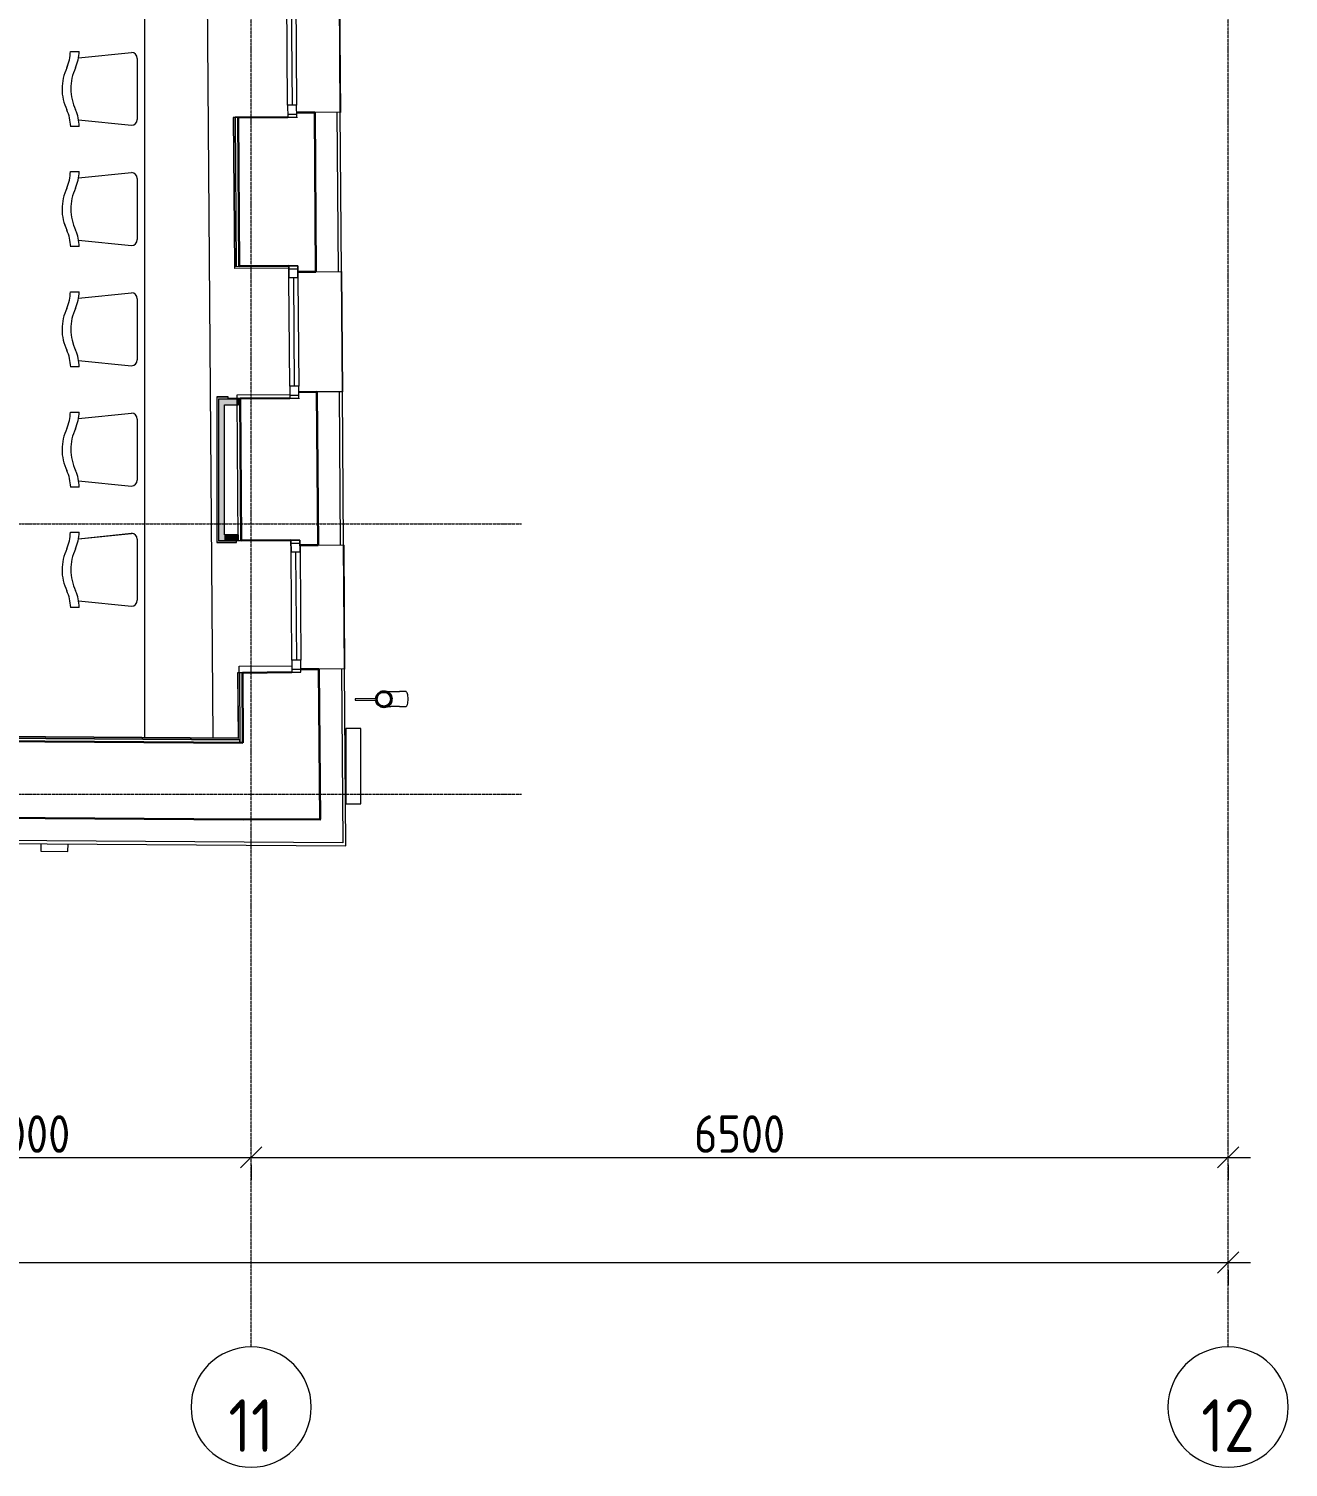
# Model space of a CAD drawing. Header units: millimetres. Extents: x -32 to 417638015, y -35 to 175284279.
# Drawn here: x 1084208 to 1092588, y 47286 to 56856 of the extents above; entities that cross this region are included whole.
import ezdxf

# ---------------------------------------------------------------- set-up
doc = ezdxf.new("R2010")
doc.units = ezdxf.units.MM
doc.linetypes.add('ADSK_Линия сетки', pattern=[25, 20, -2.5, 0, -2.5])
for name, color, linetype, lineweight in [('_ Окна', 7, 'Continuous', 9), ('_ЭМ_ТХобщее_слой', 7, 'Continuous', 30), ('Обобщенные модели', 7, 'Continuous', 18), ('Окна', 7, 'Continuous', 9), ('Оси', 253, 'Continuous', 9), ('Перекрытие', 7, 'Continuous', 18), ('Размеры', 7, 'Continuous', 9), ('Стены внутренние', 7, 'Continuous', 18), ('Стены наружные', 7, 'Continuous', 18), ('Стены несущие', 7, 'Continuous', 30), ('Стены отделка', 7, 'Continuous', 30), ('Стены штриховка', 7, 'Continuous', 9), ('ТХ', 5, 'Continuous', 0), ('ШТРИХОВКА', 252, 'Continuous', 15)]:
    doc.layers.add(name, color=color, linetype=linetype, lineweight=lineweight)
doc.layers.add('ЭОМ_Лотки рабочие', color=5, linetype='Continuous')
doc.styles.add('GOST Common', font='GOST_Common.ttf', dxfattribs={"width": 0.9, "height": 350})
doc.styles.add('GOST Common_1', font='GOST_Common.ttf', dxfattribs={"width": 0.9, "height": 250})
doc.dimstyles.new('ADSK_Основной_2_5_мм', dxfattribs={"dimscale": 304.8, "dimtxt": 251.428749, "dimasz": 0.463911, "dimexe": 0.492126, "dimexo": 0.492126, "dimgap": 0.098425, "dimtad": 1, "dimrnd": 0.01, "dimdsep": 46, "dimtxsty": 'GOST Common_1', "dimblk1": 'OBLIQUE', "dimblk2": 'OBLIQUE', "dimsah": 1, "dimcen": 0.09, "dimdle": 0.492126, "dimazin": 2, "dimtfac": 1, "dimtdec": 4, "dimtix": 1, "dimtmove": 0, "dimatfit": 3, "dimfxl": 1, "dimtvp": 1, "dimtolj": 1, "dimtzin": 0, "dimlwd": 20, "dimlwe": 20, "dimarcsym": 2})

# ---------------------------------------------------------------- blocks, each defined once
blk = doc.blocks.new('_Oblique')
at = {"color": 0, "linetype": 'ByBlock', "lineweight": -2}
blk.add_line((-0.5, -0.5), (0.5, 0.5), dxfattribs=at)
blk = doc.blocks.new('*D200')
at = {"layer": 'Defpoints', "color": 0, "transparency": 16777216}
for p in [(46356.9, -2161.9), (49356.9, -2161.9), (49356.9, -2261.8)]:
    blk.add_point(p, dxfattribs=at)
at = {"layer": 'Размеры', "color": 0, "lineweight": 20, "transparency": 16777216}
for p, q in [((46206.9, -2261.8), (49506.9, -2261.8)), ((46356.9, -2311.9), (46356.9, -2411.8)), ((49356.9, -2311.9), (49356.9, -2411.8))]:
    blk.add_line(p, q, dxfattribs=at)
at = {"layer": 'Размеры', "color": 0, "lineweight": 20, "transparency": 16777216, "xscale": 141.4, "yscale": 141.4, "zscale": 141.4, "rotation": 180}
blk.add_blockref('_Oblique', (46356.9, -2261.8), dxfattribs=at)
at = {"layer": 'Размеры', "color": 0, "lineweight": 20, "transparency": 16777216, "xscale": 141.4, "yscale": 141.4, "zscale": 141.4}
blk.add_blockref('_Oblique', (49356.9, -2261.8), dxfattribs=at)
at = {"layer": 'Размеры', "color": 0, "lineweight": 20, "transparency": 16777216, "insert": (47856.9, -2106.8), "char_height": 250, "width": 756.843, "attachment_point": 5, "style": 'GOST Common_1'}
blk.add_mtext('\\A1;3000', dxfattribs=at)
blk = doc.blocks.new('*D201')
at = {"layer": 'Defpoints', "color": 0, "transparency": 16777216}
for p in [(49356.9, -2161.9), (55856.9, -2161.9), (55856.9, -2261.8)]:
    blk.add_point(p, dxfattribs=at)
at = {"layer": 'Размеры', "color": 0, "lineweight": 20, "transparency": 16777216}
for p, q in [((49206.9, -2261.8), (56006.9, -2261.8)), ((49356.9, -2311.9), (49356.9, -2411.8)), ((55856.9, -2311.9), (55856.9, -2411.8))]:
    blk.add_line(p, q, dxfattribs=at)
at = {"layer": 'Размеры', "color": 0, "lineweight": 20, "transparency": 16777216, "xscale": 141.4, "yscale": 141.4, "zscale": 141.4, "rotation": 180}
blk.add_blockref('_Oblique', (49356.9, -2261.8), dxfattribs=at)
at = {"layer": 'Размеры', "color": 0, "lineweight": 20, "transparency": 16777216, "xscale": 141.4, "yscale": 141.4, "zscale": 141.4}
blk.add_blockref('_Oblique', (55856.9, -2261.8), dxfattribs=at)
at = {"layer": 'Размеры', "color": 0, "lineweight": 20, "transparency": 16777216, "insert": (52606.9, -2106.8), "char_height": 250, "width": 756.843, "attachment_point": 5, "style": 'GOST Common_1'}
blk.add_mtext('\\A1;6500', dxfattribs=at)
blk = doc.blocks.new('*D202')
at = {"layer": 'Defpoints', "color": 0, "transparency": 16777216}
for p in [(-5993.1, -2861.9), (55856.9, -2861.9), (55856.9, -2961.8)]:
    blk.add_point(p, dxfattribs=at)
at = {"layer": 'Размеры', "color": 0, "lineweight": 20, "transparency": 16777216}
for p, q in [((-6143.1, -2961.8), (56006.9, -2961.8)), ((-5993.1, -3011.9), (-5993.1, -3111.8)), ((55856.9, -3011.9), (55856.9, -3111.8))]:
    blk.add_line(p, q, dxfattribs=at)
at = {"layer": 'Размеры', "color": 0, "lineweight": 20, "transparency": 16777216, "xscale": 141.4, "yscale": 141.4, "zscale": 141.4, "rotation": 180}
blk.add_blockref('_Oblique', (-5993.1, -2961.8), dxfattribs=at)
at = {"layer": 'Размеры', "color": 0, "lineweight": 20, "transparency": 16777216, "xscale": 141.4, "yscale": 141.4, "zscale": 141.4}
blk.add_blockref('_Oblique', (55856.9, -2961.8), dxfattribs=at)
at = {"layer": 'Размеры', "color": 0, "lineweight": 20, "transparency": 16777216, "insert": (24931.9, -2806.8), "char_height": 250, "width": 889.802, "attachment_point": 5, "style": 'GOST Common_1'}
blk.add_mtext('\\A1;61850', dxfattribs=at)
blk = doc.blocks.new('ТХ 3 этаж')
at = {"layer": 'ТХ', "color": 8}
for p, q in [((55660.3, 413.1), (55660.3, 7447.9)), ((55165.9, 4978.4), (55223.4, 4978.4)), ((55219.5, 4935.9), (55570.7, 4971.5)), ((55610.3, 4931.9), (55610.3, 4525.8)), ((55219.5, 4521.8), (55570.7, 4486.2)), ((55223.9, 4479.1), (55166.1, 4479.1)), ((55165.9, 4178.4), (55223.4, 4178.4)), ((55219.5, 4135.9), (55570.7, 4171.5)), ((55610.3, 4131.9), (55610.3, 3725.8)), ((55223.9, 3679.1), (55166.1, 3679.1)), ((55219.5, 3721.8), (55570.7, 3686.2)), ((55165.9, 3378.4), (55223.4, 3378.4)), ((55219.5, 3335.9), (55570.7, 3371.5)), ((55610.3, 3331.9), (55610.3, 2925.8)), ((55223.9, 2879.1), (55166.1, 2879.1)), ((55219.5, 2921.8), (55570.7, 2886.2)), ((55165.9, 2578.4), (55223.4, 2578.4)), ((55219.5, 2535.9), (55570.7, 2571.5)), ((55610.3, 2531.9), (55610.3, 2125.8)), ((55219.5, 2121.8), (55570.7, 2086.2)), ((55223.9, 2079.1), (55166.1, 2079.1)), ((55165.9, 1778.4), (55223.4, 1778.4)), ((55219.5, 1735.9), (55570.7, 1771.5)), ((55610.3, 1731.9), (55610.3, 1325.8)), ((55223.9, 1279.1), (55166.1, 1279.1)), ((55219.5, 1321.8), (55570.7, 1286.2))]:
    blk.add_line(p, q, dxfattribs=at)
for centre, radius, start, end in [((54862.1, 4987.4), 303.4, 336.75305, 358.2859), ((54908.1, 4989.6), 315.5, 337.30393, 357.96026), ((55570.7, 4931.9), 39.6, 0, 90), ((55431.2, 4728.7), 321.8, 154.36129, 179.95428), ((55489.3, 4728.6), 321.8, 154.36129, 179.95428), ((55432.3, 4729.2), 323, 180.04506, 205.59188), ((55507.4, 4734.7), 340, 180.98928, 205.27184), ((54866, 4466.3), 301.4, 2.3795, 24.13839), ((54908.6, 4467.9), 315.5, 2.03974, 22.69607), ((55570.7, 4525.8), 39.6, 270, 0), ((54862.1, 4187.4), 303.4, 336.75305, 358.2859), ((54908.1, 4189.6), 315.5, 337.30393, 357.96026), ((55570.7, 4131.9), 39.6, 0, 90), ((55431.2, 3928.7), 321.8, 154.36129, 179.95428), ((55489.3, 3928.6), 321.8, 154.36129, 179.95428), ((55432.3, 3929.2), 323, 180.04506, 205.59188), ((55507.4, 3934.7), 340, 180.98928, 205.27184), ((54866, 3666.3), 301.4, 2.3795, 24.13839), ((54908.6, 3667.9), 315.5, 2.03974, 22.69607), ((55570.7, 3725.8), 39.6, 270, 0), ((54862.1, 3387.4), 303.4, 336.75305, 358.2859), ((54908.1, 3389.6), 315.5, 337.30393, 357.96026), ((55570.7, 3331.9), 39.6, 0, 90), ((55431.2, 3128.7), 321.8, 154.36129, 179.95428), ((55489.3, 3128.6), 321.8, 154.36129, 179.95428), ((55432.3, 3129.2), 323, 180.04506, 205.59188), ((55507.4, 3134.7), 340, 180.98928, 205.27184), ((54866, 2866.3), 301.4, 2.3795, 24.13839), ((54908.6, 2867.9), 315.5, 2.03974, 22.69607), ((55570.7, 2925.8), 39.6, 270, 0), ((54862.1, 2587.4), 303.4, 336.75305, 358.2859), ((54908.1, 2589.6), 315.5, 337.30393, 357.96026), ((55570.7, 2531.9), 39.6, 0, 90), ((55431.2, 2328.7), 321.8, 154.36129, 179.95428), ((55489.3, 2328.6), 321.8, 154.36129, 179.95428), ((55432.3, 2329.2), 323, 180.04506, 205.59188), ((55507.4, 2334.7), 340, 180.98928, 205.27184), ((54866, 2066.3), 301.4, 2.3795, 24.13839), ((54908.6, 2067.9), 315.5, 2.03974, 22.69607), ((55570.7, 2125.8), 39.6, 270, 0), ((54862.1, 1787.4), 303.4, 336.75305, 358.2859), ((54908.1, 1789.6), 315.5, 337.30393, 357.96026), ((55570.7, 1731.9), 39.6, 0, 90), ((55431.2, 1528.7), 321.8, 154.36129, 179.95428), ((55489.3, 1528.6), 321.8, 154.36129, 179.95428), ((55432.3, 1529.2), 323, 180.04506, 205.59188), ((55507.4, 1534.7), 340, 180.98928, 205.27184), ((54866, 1266.3), 301.4, 2.3795, 24.13839), ((54908.6, 1267.9), 315.5, 2.03974, 22.69607), ((55570.7, 1325.8), 39.6, 270, 0)]:
    blk.add_arc(centre, radius, start, end, dxfattribs=at)
blk = doc.blocks.new('_ЭМ_ТХ2_3 этаж_нов')
at = {"layer": 'ТХ', "color": 8}
for p, q in [((54642.5, 377.8), (54642.5, 7412.5)), ((54148.1, 4943), (54205.6, 4943)), ((54201.7, 4900.5), (54552.9, 4936.1)), ((54592.5, 4896.5), (54592.5, 4490.5)), ((54206.1, 4443.7), (54148.3, 4443.7)), ((54201.7, 4486.5), (54552.9, 4450.9)), ((54148.1, 4143), (54205.6, 4143)), ((54201.7, 4100.5), (54552.9, 4136.1)), ((54592.5, 4096.5), (54592.5, 3690.5)), ((54206.1, 3643.7), (54148.3, 3643.7)), ((54201.7, 3686.5), (54552.9, 3650.9)), ((54148.1, 3343), (54205.6, 3343)), ((54201.7, 3300.5), (54552.9, 3336.1)), ((54592.5, 3296.5), (54592.5, 2890.5)), ((54201.7, 2886.5), (54552.9, 2850.9)), ((54206.1, 2843.7), (54148.3, 2843.7)), ((54148.1, 2543), (54205.6, 2543)), ((54201.7, 2500.5), (54552.9, 2536.1)), ((54592.5, 2496.5), (54592.5, 2090.5)), ((54206.1, 2043.7), (54148.3, 2043.7)), ((54201.7, 2086.5), (54552.9, 2050.9)), ((54148.1, 1743), (54205.6, 1743)), ((54201.7, 1700.5), (54552.9, 1736.1)), ((54592.5, 1696.5), (54592.5, 1290.5)), ((54201.7, 1286.5), (54552.9, 1250.9)), ((54206.1, 1243.7), (54148.3, 1243.7))]:
    blk.add_line(p, q, dxfattribs=at)
for centre, radius, start, end in [((53844.3, 4952.1), 303.4, 336.75305, 358.2859), ((53890.3, 4954.2), 315.5, 337.30393, 357.96026), ((54552.9, 4896.5), 39.6, 0, 90), ((54413.4, 4693.3), 321.8, 154.36129, 179.95428), ((54471.5, 4693.2), 321.8, 154.36129, 179.95428), ((54414.5, 4693.8), 323, 180.04506, 205.59188), ((54489.6, 4699.4), 340, 180.98928, 205.27184), ((53848.2, 4431), 301.4, 2.3795, 24.13839), ((53890.8, 4432.5), 315.5, 2.03974, 22.69607), ((54552.9, 4490.5), 39.6, 270, 0), ((53844.3, 4152.1), 303.4, 336.75305, 358.2859), ((53890.3, 4154.2), 315.5, 337.30393, 357.96026), ((54552.9, 4096.5), 39.6, 0, 90), ((54413.4, 3893.3), 321.8, 154.36129, 179.95428), ((54471.5, 3893.2), 321.8, 154.36129, 179.95428), ((54414.5, 3893.8), 323, 180.04506, 205.59188), ((54489.6, 3899.4), 340, 180.98928, 205.27184), ((53848.2, 3631), 301.4, 2.3795, 24.13839), ((53890.8, 3632.5), 315.5, 2.03974, 22.69607), ((54552.9, 3690.5), 39.6, 270, 0), ((53844.3, 3352.1), 303.4, 336.75305, 358.2859), ((53890.3, 3354.2), 315.5, 337.30393, 357.96026), ((54552.9, 3296.5), 39.6, 0, 90), ((54413.4, 3093.3), 321.8, 154.36129, 179.95428), ((54471.5, 3093.2), 321.8, 154.36129, 179.95428), ((54414.5, 3093.8), 323, 180.04506, 205.59188), ((54489.6, 3099.4), 340, 180.98928, 205.27184), ((53848.2, 2831), 301.4, 2.3795, 24.13839), ((53890.8, 2832.5), 315.5, 2.03974, 22.69607), ((54552.9, 2890.5), 39.6, 270, 0), ((53844.3, 2552.1), 303.4, 336.75305, 358.2859), ((53890.3, 2554.2), 315.5, 337.30393, 357.96026), ((54552.9, 2496.5), 39.6, 0, 90), ((54413.4, 2293.3), 321.8, 154.36129, 179.95428), ((54471.5, 2293.2), 321.8, 154.36129, 179.95428), ((54414.5, 2293.8), 323, 180.04506, 205.59188), ((54489.6, 2299.4), 340, 180.98928, 205.27184), ((53848.2, 2031), 301.4, 2.3795, 24.13839), ((53890.8, 2032.5), 315.5, 2.03974, 22.69607), ((54552.9, 2090.5), 39.6, 270, 0), ((53844.3, 1752.1), 303.4, 336.75305, 358.2859), ((53890.3, 1754.2), 315.5, 337.30393, 357.96026), ((54552.9, 1696.5), 39.6, 0, 90), ((54413.4, 1493.3), 321.8, 154.36129, 179.95428), ((54471.5, 1493.2), 321.8, 154.36129, 179.95428), ((54414.5, 1493.8), 323, 180.04506, 205.59188), ((54489.6, 1499.4), 340, 180.98928, 205.27184), ((53848.2, 1231), 301.4, 2.3795, 24.13839), ((53890.8, 1232.5), 315.5, 2.03974, 22.69607), ((54552.9, 1290.5), 39.6, 270, 0)]:
    blk.add_arc(centre, radius, start, end, dxfattribs=at)
blk = doc.blocks.new('План 3 этажа')
at = {"layer": 'Стены внутренние'}
for points in [[(49179.381, 2745.165), (49264.608, 2745.165), (49264.309, 2784.519), (49207.19, 2785.165), (49139.381, 2785.165), (49139.381, 2745.165)], [(49139.381, 1840.213), (49179.381, 1840.213), (49179.381, 2745.165), (49139.381, 2745.165), (49139.381, 1997.839)], [(49264.107, 1840.213), (49272.658, 1840.213), (49272.658, 1842.555), (49271.458, 1842.698), (49271.173, 1880.213), (49179.381, 1880.213), (49179.381, 1840.213), (49247.713, 1840.213)]]:
    blk.add_hatch(color=8, dxfattribs=at).paths.add_polyline_path(points)
at = {"layer": '_ Окна', "color": 8}
for p, q in [((49624.02, 5459.326), (49629.484, 4739.346)), ((49599.94, 4679.12), (49659.939, 4679.576)), ((49607.757, 3649.15), (49667.756, 3649.605)), ((49638.212, 3589.38), (49643.676, 2869.4)), ((49614.132, 2809.174), (49674.131, 2809.63)), ((49621.6, 1825.203), (49681.599, 1825.658)), ((49652.055, 1765.432), (49657.519, 1045.453)), ((49627.975, 985.227), (49687.974, 985.682))]:
    blk.add_line(p, q, dxfattribs=at)
at = {"layer": '_ Окна', "color": 8, "lineweight": 18}
for p, q in [((49659.483, 4739.574), (49599.485, 4739.119)), ((49599.485, 4739.119), (49600.092, 4659.121)), ((49660.09, 4659.576), (49659.483, 4739.574)), ((49600.092, 4659.121), (49660.09, 4659.576)), ((49607.606, 3669.15), (49667.604, 3669.605)), ((49608.213, 3589.152), (49607.606, 3669.15)), ((49667.604, 3669.605), (49668.211, 3589.607)), ((49668.211, 3589.607), (49608.213, 3589.152)), ((49673.675, 2869.628), (49613.677, 2869.173)), ((49613.677, 2869.173), (49614.284, 2789.175)), ((49614.284, 2789.175), (49674.282, 2789.63)), ((49674.282, 2789.63), (49673.675, 2869.628)), ((49621.449, 1845.202), (49681.447, 1845.657)), ((49622.056, 1765.204), (49621.449, 1845.202)), ((49681.447, 1845.657), (49682.054, 1765.66)), ((49682.054, 1765.66), (49622.056, 1765.204)), ((49687.518, 1045.68), (49627.52, 1045.225)), ((49627.52, 1045.225), (49628.127, 965.227)), ((49628.127, 965.227), (49688.126, 965.683)), ((49688.126, 965.683), (49687.518, 1045.68))]:
    blk.add_line(p, q, dxfattribs=at)
at = {"layer": 'Обобщенные модели', "color": 8}
for p, q in [((50188.604, 791.032), (50049.467, 789.976)), ((50049.467, 789.976), (50049.543, 779.976)), ((50049.543, 779.976), (50188.68, 781.032)), ((50385.267, 837.526), (50342.764, 837.203)), ((50343.523, 737.206), (50386.026, 737.528))]:
    blk.add_line(p, q, dxfattribs=at)
at = {"layer": 'Обобщенные модели', "color": 8, "flags": 128}
for points in [[(50252.136, 836.515), (50253.407, 836.525), (50256.07, 836.545), (50258.946, 836.567), (50262.031, 836.59), (50265.319, 836.615), (50268.805, 836.642), (50272.483, 836.67), (50276.348, 836.699), (50280.393, 836.73), (50284.613, 836.762), (50288.999, 836.795), (50293.546, 836.829), (50298.245, 836.865), (50303.09, 836.902), (50308.073, 836.94), (50313.185, 836.978), (50318.418, 837.018), (50323.765, 837.059), (50329.216, 837.1), (50334.763, 837.142), (50340.397, 837.185), (50342.764, 837.203)], [(50343.523, 737.206), (50337.856, 737.163), (50332.271, 737.12), (50326.779, 737.079), (50321.388, 737.038), (50316.106, 736.998), (50310.942, 736.959), (50305.905, 736.92), (50301.002, 736.883), (50296.241, 736.847), (50291.63, 736.812), (50287.176, 736.778), (50282.886, 736.746), (50278.768, 736.714), (50274.827, 736.684), (50271.07, 736.656), (50267.504, 736.629), (50264.133, 736.603), (50260.963, 736.579), (50258, 736.557), (50255.247, 736.536), (50252.895, 736.518)]]:
    blk.add_lwpolyline(points, dxfattribs=at)
at = {"layer": 'Обобщенные модели', "color": 8}
for start, end in [(0.4348438, 180.4348438), (180.4348438, 0.4348438)]:
    blk.add_arc((50239.499, 786.418), 52, start, end, dxfattribs=at)
at = {"layer": 'Обобщенные модели', "color": 8, "lineweight": 40}
for start, end in [(0.4348438, 180.4348438), (180.4348438, 0.4348438)]:
    blk.add_arc((50239.499, 786.418), 50, start, end, dxfattribs=at)
at = {"layer": 'Обобщенные модели', "color": 8}
for start_param, end_param in [(4.71238898, 6.28318531), (3.14159265, 4.71238898)]:
    blk.add_ellipse((50385.647, 787.527), major_axis=(-0.379, 49.999), ratio=0.30901699, start_param=start_param, end_param=end_param, dxfattribs=at)
at = {"layer": 'Окна', "color": 8}
for p, q in [((49599.485, 4739.119), (49594.021, 5459.098)), ((49654.019, 5459.553), (49659.483, 4739.574)), ((49599.485, 4739.119), (49600.092, 4659.121)), ((49660.09, 4659.576), (49659.483, 4739.574)), ((49600.092, 4659.121), (49660.09, 4659.576)), ((49667.604, 3669.605), (49607.606, 3669.15)), ((49607.606, 3669.15), (49608.213, 3589.152)), ((49668.211, 3589.607), (49667.604, 3669.605)), ((49613.677, 2869.173), (49608.213, 3589.152)), ((49668.211, 3589.607), (49673.675, 2869.628)), ((49613.677, 2869.173), (49614.284, 2789.175)), ((49614.284, 2789.175), (49674.282, 2789.63)), ((49674.282, 2789.63), (49673.675, 2869.628)), ((49681.447, 1845.657), (49621.449, 1845.202)), ((49621.449, 1845.202), (49622.056, 1765.204)), ((49682.054, 1765.66), (49681.447, 1845.657)), ((49627.52, 1045.225), (49622.056, 1765.204)), ((49682.054, 1765.66), (49687.518, 1045.68)), ((49627.52, 1045.225), (49628.127, 965.227)), ((49628.127, 965.227), (49688.126, 965.683)), ((49688.126, 965.683), (49687.518, 1045.68))]:
    blk.add_line(p, q, dxfattribs=at)
at = {"layer": 'Оси', "color": 8, "linetype": 'ADSK_Линия сетки'}
for p, q in [((49356.908, -3523.688), (49356.908, 43515.246)), ((55856.908, -3523.688), (55856.908, 43515.246)), ((-10051.774, 1953.902), (51155.436, 1953.902)), ((-10051.774, 153.902), (51155.436, 153.902))]:
    blk.add_line(p, q, dxfattribs=at)
at = {"layer": 'Оси', "color": 8, "lineweight": 20}
for centre, start, end in [((49356.908, -3923.688), 360, 180), ((55856.908, -3923.688), 360, 180), ((49356.908, -3923.688), 180, 360), ((55856.908, -3923.688), 180, 360)]:
    blk.add_arc(centre, 400, start, end, dxfattribs=at)
at = {"layer": 'Перекрытие', "color": 8}
for p, q in [((49049.568, 7361.402), (49101.427, 528.46)), ((49250.327, 4654.466), (49250.345, 4661.164)), ((49250.345, 4661.164), (49600.056, 4663.818)), ((49247.713, 3651.115), (49247.753, 3666.418)), ((49607.722, 3653.847), (49247.713, 3651.115)), ((49264.107, 2811.215), (49614.097, 2813.871)), ((49264.294, 2786.519), (49264.107, 2811.215)), ((49277.801, 1006.891), (49627.791, 1009.548)), ((49278.137, 962.571), (49277.801, 1006.891))]:
    blk.add_line(p, q, dxfattribs=at)
at = {"layer": 'Стены наружные', "color": 8}
for p, q in [((49943.669, 5506.753), (49949.854, 4691.776)), ((49949.854, 4691.776), (49943.676, 5505.753)), ((49944.676, 5505.761), (49950.861, 4690.784)), ((49950.861, 4690.784), (49949.861, 4690.776)), ((49957.899, 3631.807), (49963.971, 2831.83)), ((49957.906, 3630.807), (49958.906, 3630.815)), ((49963.97, 2831.83), (49957.906, 3630.807)), ((49958.906, 3630.815), (49964.978, 2830.838)), ((49964.978, 2830.838), (49963.978, 2830.83)), ((49971.704, 1812.859), (49977.965, 987.883)), ((49971.719, 1810.859), (49972.719, 1810.867)), ((49977.965, 987.883), (49971.719, 1810.859)), ((49972.719, 1810.867), (49978.98, 985.891)), ((49978.98, 985.891), (49977.98, 985.883))]:
    blk.add_line(p, q, dxfattribs=at)
at = {"layer": 'Стены несущие', "color": 8}
for p, q in [((49779.859, 4690.486), (49659.863, 4689.576)), ((49779.859, 4690.486), (49787.904, 3630.517)), ((49600.092, 4659.121), (49270.102, 4656.617)), ((49277.615, 3666.645), (49270.102, 4656.617)), ((49660.09, 4659.576), (49660.106, 4657.576)), ((49277.615, 3666.645), (49607.606, 3669.15)), ((49667.907, 3629.606), (49787.904, 3630.517)), ((49614.284, 2789.175), (49284.294, 2786.67)), ((49291.458, 1842.698), (49284.294, 2786.67)), ((49793.975, 2830.54), (49673.979, 2829.629)), ((49674.282, 2789.63), (49674.298, 2787.63)), ((49793.975, 2830.54), (49801.709, 1811.569)), ((49291.458, 1842.698), (49621.449, 1845.202)), ((49681.712, 1810.658), (49801.709, 1811.569)), ((49628.127, 965.227), (49298.137, 962.723)), ((49301.684, 495.338), (49298.137, 962.723)), ((49807.97, 986.593), (49687.974, 985.682)), ((49807.97, 986.593), (49815.54, -10.831)), ((49301.684, 495.338), (42512.175, 542.879)), ((42005.991, 36.411), (49305.555, -14.702)), ((49305.555, -14.702), (49815.54, -10.831))]:
    blk.add_line(p, q, dxfattribs=at)
at = {"layer": 'Стены отделка', "color": 8, "lineweight": 9}
for p, q in [((49949.854, 4691.776), (49779.859, 4690.486)), ((49779.859, 4690.486), (49779.859, 4690.486)), ((49957.899, 3631.807), (49949.854, 4691.776)), ((49270.102, 4656.617), (49238.102, 4656.374)), ((49238.102, 4656.374), (49245.616, 3666.402)), ((49250.102, 4656.465), (49250.117, 4654.465)), ((49245.616, 3666.402), (49277.615, 3666.645)), ((49787.904, 3630.517), (49957.899, 3631.807)), ((49127.381, 2795.165), (49127.381, 1830.213)), ((49204.212, 2797.165), (49129.381, 2797.165)), ((49139.381, 2785.165), (49139.381, 1840.213)), ((49139.381, 2785.165), (49272.658, 2785.165)), ((49204.296, 2786.063), (49204.212, 2797.165)), ((49284.294, 2786.67), (49204.296, 2786.063)), ((49271.459, 1842.546), (49264.294, 2786.519)), ((49272.658, 2745.165), (49272.658, 2785.165)), ((49963.971, 2831.83), (49793.975, 2830.54)), ((49793.975, 2830.54), (49793.975, 2830.54)), ((49971.704, 1812.859), (49963.971, 2831.83)), ((49179.381, 1880.213), (49179.381, 2745.165)), ((49179.381, 2745.165), (49272.658, 2745.165)), ((49129.381, 1828.213), (49259.567, 1828.213)), ((49272.658, 1840.213), (49139.381, 1840.213)), ((49272.658, 1880.213), (49179.381, 1880.213)), ((49259.567, 1828.213), (49259.476, 1840.213)), ((49271.459, 1842.546), (49291.458, 1842.698)), ((49272.658, 1840.213), (49272.658, 1880.213)), ((49801.709, 1811.569), (49971.704, 1812.859)), ((49298.137, 962.723), (49266.138, 962.48)), ((49266.138, 962.48), (49269.441, 527.273)), ((49278.137, 962.571), (49278.16, 959.571)), ((49977.965, 987.883), (49807.97, 986.593)), ((49986.901, -189.477), (49977.965, 987.883)), ((50086.901, 590.559), (49986.901, 590.559)), ((49986.901, 590.559), (49986.901, 90.559)), ((50086.901, 90.559), (50086.901, 590.559)), ((44672.343, 547.754), (49281.533, 515.188)), ((44674.428, 527.739), (49281.685, 495.186)), ((49281.826, 515.185), (44674.569, 547.738)), ((49269.441, 527.273), (44684.343, 559.67)), ((49281.533, 515.188), (49281.685, 495.186)), ((49281.685, 495.186), (49281.826, 515.185)), ((49281.685, 495.186), (49301.684, 495.338)), ((49986.901, 90.559), (50086.901, 90.559)), ((49815.597, -18.273), (49305.555, -14.702)), ((49815.54, -10.831), (49815.597, -18.273)), ((41837.263, -132.412), (49986.901, -189.477)), ((49966.748, -169.335), (41857.113, -112.55)), ((47958.412, -175.273), (47958.062, -225.272)), ((48138.049, -226.532), (48138.4, -176.533)), ((47958.062, -225.272), (48138.049, -226.532))]:
    blk.add_line(p, q, dxfattribs=at)
at = {"layer": 'Стены штриховка', "color": 8}
for p, q in [((49937.9, 3631.655), (49929.855, 4691.625)), ((49240.102, 4656.389), (49247.616, 3666.417)), ((49250.117, 4654.465), (49257.616, 3666.493)), ((49129.381, 2797.165), (49127.381, 2797.165)), ((49127.381, 2797.165), (49127.381, 2795.165)), ((49204.227, 2795.165), (49127.381, 2795.165)), ((49129.381, 2797.165), (49129.381, 1828.213)), ((49951.705, 1812.708), (49943.971, 2831.678)), ((49127.381, 1830.213), (49259.552, 1830.213)), ((49127.381, 1830.213), (49127.381, 1828.213)), ((49127.381, 1828.213), (49129.381, 1828.213)), ((49268.138, 962.495), (49271.456, 525.259)), ((49278.16, 959.571), (49281.533, 515.188)), ((49957.966, 987.731), (49966.748, -169.335)), ((49271.456, 525.259), (44682.343, 557.684))]:
    blk.add_line(p, q, dxfattribs=at)
at = {"layer": 'ЭОМ_Лотки рабочие'}
blk.add_blockref('ТХ 3 этаж', (-7010.895, 118.542), dxfattribs=at)
at = {"layer": 'Оси', "color": 8, "char_height": 350, "attachment_point": 5, "line_spacing_factor": 1.022766, "style": 'GOST Common'}
for s, insert, width in [('\\pxqc,t0.25714,0.51429,0.77143,1.02857,1.28571,1.54286,1.8,2.05714,2.31429,2.57143,2.82857,3.08571,3.34286,3.6,3.85714,4.11429,4.37143,4.62857,4.88571,5.14286,5.4,5.65714,5.91429,6.17143,6.42857,6.68571,6.94286,7.2,7.45714,7.71429,7.97143,8.22857;{11}', (49356.077, -4046.592), 315.9), ('\\pxqc,t0.25714,0.51429,0.77143,1.02857,1.28571,1.54286,1.8,2.05714,2.31429,2.57143,2.82857,3.08571,3.34286,3.6,3.85714,4.11429,4.37143,4.62857,4.88571,5.14286,5.4,5.65714,5.91429,6.17143,6.42857,6.68571,6.94286,7.2,7.45714,7.71429,7.97143,8.22857;{12}', (55856.077, -4046.592), 387)]:
    blk.add_mtext(s, dxfattribs=dict(at, insert=insert, width=width))
at = {"layer": 'Размеры', "color": 8, "lineweight": 20}
for base, p1, p2, override, picture, middle in [((49356.908, -2261.837), (46356.908, -2161.853), (49356.908, -2161.853), {"dimpost": '<>', "dimfxl": 3000}, '*D200', (47856.908, -2106.837)), ((55856.908, -2261.837), (49356.908, -2161.853), (55856.908, -2161.853), {"dimpost": '<>', "dimfxl": 6500}, '*D201', (52606.908, -2106.837)), ((55856.908, -2961.837), (-5993.092, -2861.853), (55856.908, -2861.853), {"dimpost": '<>', "dimfxl": 61850}, '*D202', (24931.908, -2806.837))]:
    dim = blk.add_linear_dim(base=base, p1=p1, p2=p2, dimstyle='ADSK_Основной_2_5_мм', override=override, dxfattribs=at)
    dim.commit()
    dim.dimension.update_dxf_attribs({"geometry": picture, "text_midpoint": middle})

msp = doc.modelspace()

# ---------------------------------------------------------------- block references
at = {"layer": '_ЭМ_ТХобщее_слой', "lineweight": 50}
msp.add_blockref('_ЭМ_ТХ2_3 этаж_нов', (1030337.8, 51763.2), dxfattribs=at)
at = {"layer": 'ШТРИХОВКА'}
msp.add_blockref('План 3 этажа', (1036330.9, 51609.3), dxfattribs=at)

doc.saveas('drawing.dxf')
